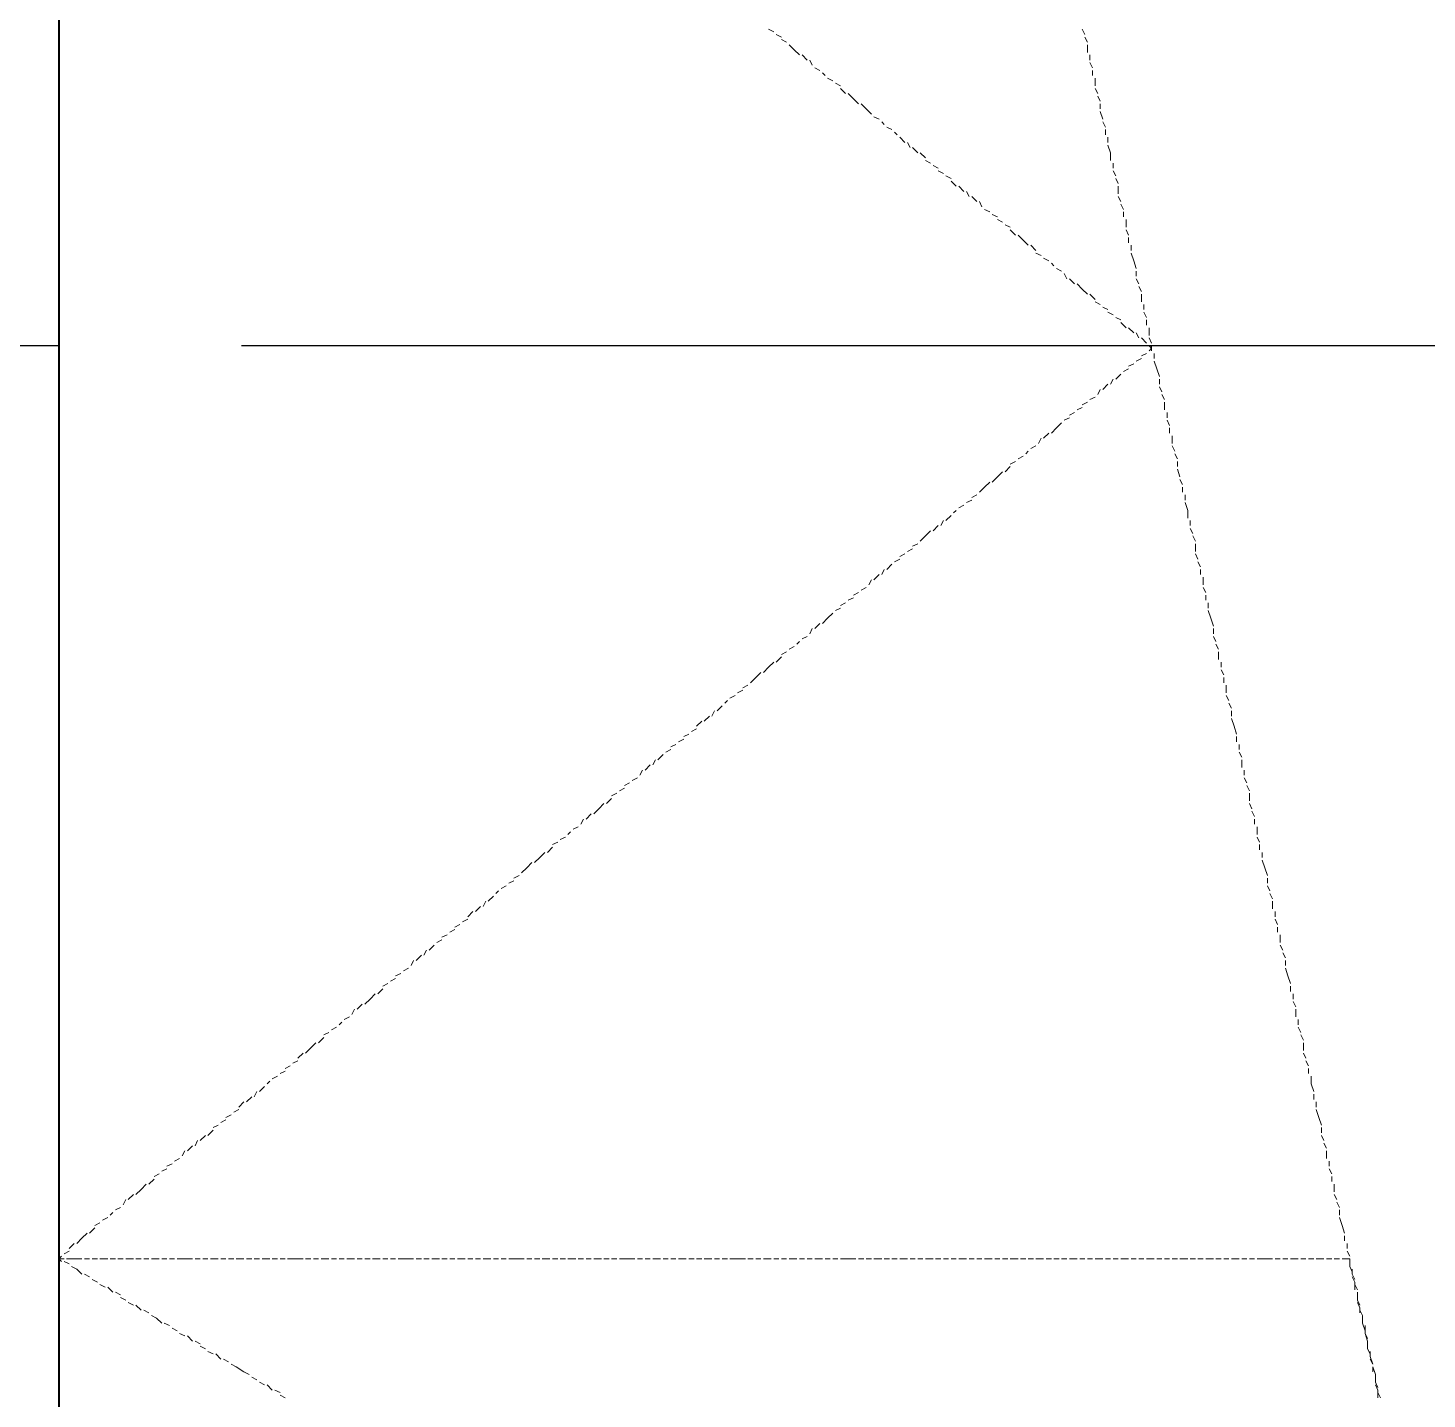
# Model space of a CAD drawing. Extents: x 8 to 21351, y 0 to 420.
# Drawn here: x 15751.75 to 15763.27, y 224.65 to 235.93 of the extents above; entities that cross this region are included whole.
import ezdxf

# ---------------------------------------------------------------- set-up
doc = ezdxf.new("R2010")
doc.units = 0

msp = doc.modelspace()

# ---------------------------------------------------------------- linework, layer by layer
at = {"color": 7, "lineweight": 40}
msp.add_line((15752.008, 262.065), (15752.008, 174.561), dxfattribs=at)
at = {"lineweight": 25}
for p, q in [((15752.008, 245.914), (15752.008, 225.912)), ((15752.008, 233.32), (15750.992, 233.32)), ((15773.493, 233.32), (15753.511, 233.32))]:
    msp.add_line(p, q, dxfattribs=at)
at = {"color": 7, "lineweight": 5}
for p, q in [((15752.008, 235.86), (15752.008, 235.924)), ((15757.85, 235.924), (15757.893, 235.902)), ((15757.914, 235.881), (15757.956, 235.86)), ((15760.454, 235.881), (15760.433, 235.924)), ((15760.475, 235.818), (15760.454, 235.86)), ((15752.008, 235.797), (15752.008, 235.839)), ((15752.008, 235.733), (15752.008, 235.775)), ((15757.956, 235.839), (15757.999, 235.818)), ((15758.02, 235.797), (15758.062, 235.754)), ((15758.062, 235.754), (15758.104, 235.712)), ((15760.475, 235.733), (15760.475, 235.797)), ((15752.008, 235.649), (15752.008, 235.712)), ((15752.008, 235.585), (15752.008, 235.627)), ((15758.126, 235.712), (15758.168, 235.67)), ((15758.189, 235.67), (15758.21, 235.627)), ((15760.496, 235.67), (15760.496, 235.712)), ((15760.517, 235.606), (15760.496, 235.649)), ((15752.008, 235.522), (15752.008, 235.564)), ((15758.231, 235.606), (15758.274, 235.585)), ((15758.295, 235.564), (15758.316, 235.543)), ((15758.337, 235.522), (15758.38, 235.5)), ((15760.517, 235.543), (15760.517, 235.585)), ((15760.539, 235.458), (15760.539, 235.522)), ((15752.008, 235.437), (15752.008, 235.5)), ((15752.008, 235.373), (15752.008, 235.437)), ((15758.401, 235.479), (15758.443, 235.458)), ((15758.443, 235.437), (15758.485, 235.394)), ((15758.507, 235.394), (15758.549, 235.352)), ((15760.56, 235.394), (15760.539, 235.437)), ((15752.008, 235.31), (15752.008, 235.352)), ((15752.008, 235.246), (15752.008, 235.289)), ((15758.549, 235.352), (15758.591, 235.31)), ((15758.612, 235.31), (15758.655, 235.268)), ((15760.581, 235.331), (15760.56, 235.373)), ((15760.581, 235.268), (15760.581, 235.31)), ((15752.008, 235.162), (15752.008, 235.225)), ((15758.655, 235.268), (15758.697, 235.225)), ((15758.718, 235.204), (15758.761, 235.183)), ((15758.782, 235.162), (15758.803, 235.141)), ((15760.602, 235.183), (15760.581, 235.246)), ((15760.623, 235.119), (15760.602, 235.162)), ((15752.008, 235.098), (15752.008, 235.141)), ((15752.008, 235.035), (15752.008, 235.077)), ((15758.824, 235.119), (15758.866, 235.098)), ((15758.888, 235.077), (15758.909, 235.056)), ((15760.623, 235.056), (15760.623, 235.098)), ((15752.008, 234.95), (15752.008, 235.013)), ((15758.93, 235.035), (15758.972, 234.992)), ((15758.993, 234.992), (15759.015, 234.95)), ((15759.036, 234.95), (15759.078, 234.908)), ((15760.644, 234.992), (15760.644, 235.035)), ((15760.666, 234.908), (15760.644, 234.971)), ((15752.008, 234.887), (15752.008, 234.929)), ((15752.008, 234.823), (15752.008, 234.865)), ((15759.099, 234.908), (15759.142, 234.865)), ((15759.142, 234.844), (15759.184, 234.823)), ((15760.666, 234.844), (15760.666, 234.908)), ((15760.687, 234.781), (15760.687, 234.823)), ((15752.008, 234.738), (15752.008, 234.802)), ((15752.008, 234.675), (15752.008, 234.717)), ((15759.205, 234.802), (15759.247, 234.781)), ((15759.247, 234.759), (15759.29, 234.738)), ((15759.311, 234.717), (15759.353, 234.696)), ((15760.708, 234.717), (15760.687, 234.759)), ((15752.008, 234.611), (15752.008, 234.654)), ((15752.008, 234.527), (15752.008, 234.59)), ((15759.353, 234.675), (15759.396, 234.632)), ((15759.417, 234.632), (15759.459, 234.59)), ((15759.48, 234.59), (15759.501, 234.548)), ((15760.729, 234.654), (15760.708, 234.696)), ((15760.729, 234.569), (15760.729, 234.632)), ((15752.008, 234.463), (15752.008, 234.527)), ((15759.523, 234.548), (15759.565, 234.506)), ((15759.586, 234.506), (15759.607, 234.463)), ((15760.75, 234.506), (15760.729, 234.548)), ((15760.771, 234.442), (15760.75, 234.484)), ((15752.008, 234.4), (15752.008, 234.442)), ((15752.008, 234.336), (15752.008, 234.379)), ((15759.628, 234.442), (15759.671, 234.421)), ((15759.692, 234.4), (15759.734, 234.379)), ((15759.734, 234.357), (15759.777, 234.336)), ((15760.771, 234.379), (15760.771, 234.421)), ((15760.793, 234.294), (15760.793, 234.357)), ((15752.008, 234.251), (15752.008, 234.315)), ((15759.798, 234.315), (15759.84, 234.294)), ((15759.84, 234.273), (15759.882, 234.23)), ((15760.814, 234.23), (15760.793, 234.273)), ((15752.008, 234.188), (15752.008, 234.23)), ((15752.008, 234.125), (15752.008, 234.167)), ((15759.904, 234.23), (15759.946, 234.188)), ((15759.946, 234.188), (15759.988, 234.146)), ((15760.009, 234.146), (15760.052, 234.103)), ((15760.814, 234.167), (15760.814, 234.209)), ((15760.835, 234.103), (15760.835, 234.146)), ((15752.008, 234.04), (15752.008, 234.103)), ((15752.008, 233.976), (15752.008, 234.019)), ((15760.052, 234.082), (15760.094, 234.061)), ((15760.115, 234.04), (15760.158, 234.019)), ((15760.856, 234.019), (15760.835, 234.082)), ((15760.877, 233.955), (15760.856, 234.019)), ((15752.008, 233.913), (15752.008, 233.955)), ((15760.179, 233.998), (15760.2, 233.976)), ((15760.221, 233.955), (15760.263, 233.934)), ((15760.285, 233.913), (15760.306, 233.87)), ((15760.877, 233.892), (15760.877, 233.934)), ((15752.008, 233.828), (15752.008, 233.892)), ((15752.008, 233.765), (15752.008, 233.807)), ((15760.327, 233.87), (15760.369, 233.828)), ((15760.39, 233.828), (15760.433, 233.786)), ((15760.433, 233.786), (15760.475, 233.744)), ((15760.898, 233.828), (15760.877, 233.87)), ((15760.92, 233.765), (15760.898, 233.807)), ((15752.008, 233.701), (15752.008, 233.744)), ((15752.008, 233.617), (15752.008, 233.68)), ((15760.496, 233.744), (15760.539, 233.701)), ((15760.539, 233.68), (15760.581, 233.659)), ((15760.92, 233.68), (15760.92, 233.744)), ((15752.008, 233.553), (15752.008, 233.617)), ((15760.602, 233.638), (15760.644, 233.617)), ((15760.644, 233.595), (15760.687, 233.574)), ((15760.708, 233.553), (15760.75, 233.532)), ((15760.941, 233.617), (15760.941, 233.659)), ((15760.962, 233.553), (15760.941, 233.595)), ((15752.008, 233.489), (15752.008, 233.532)), ((15752.008, 233.426), (15752.008, 233.468)), ((15760.75, 233.511), (15760.793, 233.468)), ((15760.814, 233.468), (15760.856, 233.426)), ((15760.962, 233.489), (15760.962, 233.532)), ((15760.983, 233.405), (15760.983, 233.468)), ((15752.008, 233.341), (15752.008, 233.405)), ((15752.008, 233.278), (15752.008, 233.32)), ((15760.877, 233.426), (15760.898, 233.384)), ((15760.92, 233.384), (15760.962, 233.341)), ((15761.004, 233.341), (15760.983, 233.384)), ((15760.983, 233.32), (15761.004, 233.299)), ((15761.004, 233.278), (15761.004, 233.32)), ((15752.008, 233.214), (15752.008, 233.257)), ((15760.92, 233.214), (15760.877, 233.193)), ((15760.962, 233.257), (15760.92, 233.236)), ((15761.004, 233.299), (15760.983, 233.278)), ((15761.025, 233.214), (15761.025, 233.257)), ((15752.008, 233.13), (15752.008, 233.193)), ((15752.008, 233.066), (15752.008, 233.108)), ((15760.814, 233.13), (15760.771, 233.108)), ((15760.856, 233.172), (15760.814, 233.151)), ((15761.047, 233.13), (15761.025, 233.193)), ((15761.068, 233.066), (15761.047, 233.13)), ((15752.008, 233.003), (15752.008, 233.045)), ((15752.008, 232.918), (15752.008, 232.982)), ((15760.644, 233.003), (15760.602, 232.96)), ((15760.687, 233.045), (15760.666, 233.003)), ((15760.75, 233.087), (15760.708, 233.045)), ((15761.068, 233.003), (15761.068, 233.045)), ((15761.089, 232.939), (15761.068, 232.982)), ((15752.008, 232.855), (15752.008, 232.897)), ((15760.539, 232.897), (15760.496, 232.876)), ((15760.581, 232.96), (15760.56, 232.918)), ((15761.11, 232.876), (15761.089, 232.918)), ((15752.008, 232.791), (15752.008, 232.833)), ((15752.008, 232.727), (15752.008, 232.77)), ((15760.369, 232.77), (15760.327, 232.749)), ((15760.433, 232.812), (15760.39, 232.791)), ((15760.475, 232.855), (15760.433, 232.833)), ((15761.11, 232.791), (15761.11, 232.855)), ((15761.131, 232.727), (15761.131, 232.77)), ((15752.008, 232.643), (15752.008, 232.706)), ((15760.221, 232.643), (15760.179, 232.601)), ((15760.263, 232.685), (15760.221, 232.643)), ((15760.327, 232.727), (15760.285, 232.706)), ((15761.152, 232.664), (15761.131, 232.706)), ((15761.152, 232.601), (15761.152, 232.643)), ((15752.008, 232.579), (15752.008, 232.622)), ((15752.008, 232.516), (15752.008, 232.558)), ((15760.094, 232.558), (15760.073, 232.516)), ((15760.158, 232.601), (15760.115, 232.558)), ((15761.174, 232.516), (15761.174, 232.579)), ((15752.008, 232.431), (15752.008, 232.495)), ((15752.008, 232.368), (15752.008, 232.41)), ((15759.946, 232.41), (15759.904, 232.389)), ((15759.988, 232.452), (15759.967, 232.431)), ((15760.052, 232.495), (15760.009, 232.474)), ((15761.195, 232.452), (15761.174, 232.495)), ((15761.216, 232.389), (15761.195, 232.431)), ((15752.008, 232.304), (15752.008, 232.346)), ((15752.008, 232.22), (15752.008, 232.283)), ((15759.777, 232.283), (15759.734, 232.241)), ((15759.84, 232.325), (15759.798, 232.283)), ((15759.882, 232.368), (15759.84, 232.346)), ((15761.216, 232.325), (15761.216, 232.368)), ((15761.237, 232.241), (15761.216, 232.304)), ((15752.008, 232.156), (15752.008, 232.198)), ((15759.671, 232.198), (15759.628, 232.156)), ((15759.734, 232.241), (15759.692, 232.198)), ((15761.258, 232.177), (15761.237, 232.22)), ((15752.008, 232.093), (15752.008, 232.135)), ((15752.008, 232.008), (15752.008, 232.071)), ((15759.565, 232.093), (15759.523, 232.071)), ((15759.628, 232.156), (15759.586, 232.114)), ((15761.258, 232.114), (15761.258, 232.156)), ((15761.279, 232.05), (15761.279, 232.093)), ((15752.008, 231.944), (15752.008, 231.987)), ((15759.396, 231.965), (15759.374, 231.944)), ((15759.459, 232.008), (15759.417, 231.987)), ((15759.523, 232.05), (15759.48, 232.029)), ((15761.301, 231.965), (15761.279, 232.029)), ((15761.301, 231.902), (15761.301, 231.965)), ((15752.008, 231.881), (15752.008, 231.923)), ((15752.008, 231.817), (15752.008, 231.86)), ((15759.247, 231.839), (15759.205, 231.796)), ((15759.29, 231.881), (15759.269, 231.839)), ((15759.353, 231.923), (15759.311, 231.881)), ((15761.322, 231.839), (15761.322, 231.881)), ((15752.008, 231.733), (15752.008, 231.796)), ((15752.008, 231.669), (15752.008, 231.711)), ((15759.142, 231.754), (15759.099, 231.711)), ((15759.184, 231.796), (15759.142, 231.754)), ((15761.343, 231.775), (15761.322, 231.817)), ((15761.364, 231.711), (15761.343, 231.754)), ((15752.008, 231.606), (15752.008, 231.648)), ((15758.972, 231.606), (15758.93, 231.584)), ((15759.036, 231.648), (15758.993, 231.627)), ((15759.078, 231.69), (15759.036, 231.669)), ((15761.364, 231.627), (15761.364, 231.69)), ((15761.385, 231.563), (15761.364, 231.606)), ((15752.008, 231.521), (15752.008, 231.584)), ((15752.008, 231.458), (15752.008, 231.5)), ((15758.803, 231.479), (15758.782, 231.436)), ((15758.866, 231.521), (15758.824, 231.479)), ((15758.93, 231.563), (15758.888, 231.542)), ((15761.406, 231.5), (15761.385, 231.542)), ((15761.406, 231.436), (15761.406, 231.479)), ((15752.008, 231.394), (15752.008, 231.436)), ((15752.008, 231.309), (15752.008, 231.373)), ((15758.697, 231.394), (15758.676, 231.352)), ((15758.761, 231.436), (15758.718, 231.394)), ((15761.428, 231.352), (15761.428, 231.415)), ((15752.008, 231.246), (15752.008, 231.288)), ((15758.549, 231.246), (15758.507, 231.225)), ((15758.591, 231.288), (15758.549, 231.267)), ((15758.655, 231.331), (15758.612, 231.309)), ((15761.449, 231.288), (15761.428, 231.331)), ((15761.449, 231.225), (15761.449, 231.267)), ((15752.008, 231.182), (15752.008, 231.225)), ((15752.008, 231.098), (15752.008, 231.161)), ((15758.443, 231.161), (15758.401, 231.14)), ((15758.485, 231.203), (15758.443, 231.182)), ((15761.47, 231.161), (15761.47, 231.203)), ((15761.491, 231.077), (15761.47, 231.14)), ((15752.008, 231.034), (15752.008, 231.077)), ((15758.274, 231.034), (15758.231, 230.992)), ((15758.337, 231.077), (15758.295, 231.034)), ((15758.38, 231.119), (15758.337, 231.077)), ((15761.512, 231.013), (15761.491, 231.077)), ((15752.008, 230.971), (15752.008, 231.013)), ((15752.008, 230.907), (15752.008, 230.95)), ((15758.168, 230.928), (15758.126, 230.907)), ((15758.21, 230.992), (15758.189, 230.95)), ((15761.512, 230.95), (15761.512, 230.992)), ((15761.533, 230.886), (15761.512, 230.928)), ((15752.008, 230.822), (15752.008, 230.886)), ((15752.008, 230.759), (15752.008, 230.801)), ((15757.999, 230.801), (15757.956, 230.78)), ((15758.062, 230.844), (15758.02, 230.822)), ((15758.104, 230.886), (15758.083, 230.865)), ((15761.555, 230.822), (15761.533, 230.865)), ((15761.555, 230.738), (15761.555, 230.801)), ((15752.008, 230.696), (15752.008, 230.738)), ((15752.008, 230.611), (15752.008, 230.674)), ((15757.85, 230.674), (15757.808, 230.632)), ((15757.893, 230.717), (15757.85, 230.674)), ((15757.956, 230.759), (15757.914, 230.717)), ((15761.576, 230.674), (15761.576, 230.717)), ((15752.008, 230.547), (15752.008, 230.59)), ((15757.745, 230.59), (15757.702, 230.547)), ((15757.787, 230.632), (15757.745, 230.59)), ((15761.597, 230.611), (15761.576, 230.653)), ((15761.597, 230.547), (15761.597, 230.59)), ((15752.008, 230.484), (15752.008, 230.526)), ((15752.008, 230.399), (15752.008, 230.463)), ((15757.575, 230.441), (15757.533, 230.42)), ((15757.639, 230.484), (15757.596, 230.463)), ((15757.681, 230.526), (15757.639, 230.505)), ((15761.618, 230.463), (15761.618, 230.526)), ((15761.639, 230.399), (15761.618, 230.441)), ((15752.008, 230.336), (15752.008, 230.378)), ((15757.469, 230.357), (15757.427, 230.315)), ((15757.512, 230.399), (15757.491, 230.378)), ((15761.66, 230.336), (15761.639, 230.378)), ((15752.008, 230.272), (15752.008, 230.315)), ((15752.008, 230.188), (15752.008, 230.251)), ((15757.3, 230.23), (15757.258, 230.188)), ((15757.364, 230.272), (15757.321, 230.23)), ((15757.406, 230.315), (15757.385, 230.272)), ((15761.66, 230.272), (15761.66, 230.315)), ((15761.682, 230.188), (15761.66, 230.251)), ((15752.008, 230.124), (15752.008, 230.166)), ((15752.008, 230.06), (15752.008, 230.103)), ((15757.194, 230.124), (15757.152, 230.103)), ((15757.258, 230.166), (15757.215, 230.145)), ((15761.703, 230.124), (15761.682, 230.188)), ((15761.703, 230.06), (15761.703, 230.103)), ((15752.008, 229.997), (15752.008, 230.039)), ((15757.046, 229.997), (15757.004, 229.976)), ((15757.088, 230.039), (15757.046, 230.018)), ((15757.152, 230.082), (15757.11, 230.06)), ((15761.724, 229.997), (15761.724, 230.039)), ((15752.008, 229.912), (15752.008, 229.976)), ((15752.008, 229.849), (15752.008, 229.891)), ((15756.877, 229.87), (15756.834, 229.828)), ((15756.919, 229.912), (15756.898, 229.87)), ((15756.983, 229.955), (15756.94, 229.912)), ((15761.745, 229.934), (15761.724, 229.976)), ((15761.745, 229.849), (15761.745, 229.912)), ((15752.008, 229.785), (15752.008, 229.828)), ((15752.008, 229.701), (15752.008, 229.764)), ((15756.771, 229.764), (15756.729, 229.743)), ((15756.813, 229.828), (15756.792, 229.785)), ((15761.766, 229.785), (15761.766, 229.828)), ((15761.787, 229.722), (15761.766, 229.764)), ((15752.008, 229.637), (15752.008, 229.679)), ((15756.602, 229.637), (15756.559, 229.616)), ((15756.665, 229.679), (15756.623, 229.658)), ((15756.707, 229.722), (15756.665, 229.701)), ((15761.809, 229.658), (15761.787, 229.701)), ((15761.809, 229.574), (15761.809, 229.637)), ((15752.008, 229.574), (15752.008, 229.616)), ((15752.008, 229.489), (15752.008, 229.553)), ((15756.496, 229.553), (15756.453, 229.51)), ((15756.559, 229.595), (15756.517, 229.553)), ((15761.83, 229.51), (15761.809, 229.553)), ((15752.008, 229.425), (15752.008, 229.468)), ((15752.008, 229.362), (15752.008, 229.404)), ((15756.326, 229.425), (15756.305, 229.383)), ((15756.39, 229.468), (15756.348, 229.425)), ((15756.453, 229.51), (15756.411, 229.468)), ((15761.851, 229.447), (15761.83, 229.489)), ((15761.851, 229.383), (15761.851, 229.425)), ((15752.008, 229.277), (15752.008, 229.341)), ((15756.221, 229.32), (15756.199, 229.298)), ((15756.284, 229.362), (15756.242, 229.341)), ((15761.872, 229.298), (15761.872, 229.362)), ((15752.008, 229.214), (15752.008, 229.256)), ((15752.008, 229.15), (15752.008, 229.193)), ((15756.072, 229.193), (15756.03, 229.15)), ((15756.115, 229.235), (15756.072, 229.214)), ((15756.178, 229.277), (15756.136, 229.256)), ((15761.893, 229.235), (15761.872, 229.277)), ((15761.893, 229.172), (15761.893, 229.214)), ((15752.008, 229.087), (15752.008, 229.129)), ((15752.008, 229.002), (15752.008, 229.066)), ((15755.903, 229.066), (15755.861, 229.023)), ((15755.967, 229.108), (15755.924, 229.066)), ((15756.009, 229.15), (15755.967, 229.108)), ((15761.914, 229.108), (15761.914, 229.15)), ((15761.936, 229.023), (15761.914, 229.087)), ((15752.008, 228.939), (15752.008, 228.981)), ((15755.797, 228.96), (15755.755, 228.939)), ((15755.861, 229.023), (15755.818, 228.981)), ((15761.957, 228.96), (15761.936, 229.023)), ((15752.008, 228.875), (15752.008, 228.917)), ((15752.008, 228.791), (15752.008, 228.854)), ((15755.628, 228.833), (15755.607, 228.812)), ((15755.691, 228.875), (15755.649, 228.854)), ((15755.755, 228.917), (15755.713, 228.896)), ((15761.957, 228.896), (15761.957, 228.939)), ((15761.978, 228.833), (15761.957, 228.875)), ((15752.008, 228.727), (15752.008, 228.769)), ((15755.522, 228.748), (15755.501, 228.706)), ((15755.586, 228.791), (15755.543, 228.748)), ((15761.999, 228.769), (15761.978, 228.812)), ((15761.999, 228.685), (15761.999, 228.748)), ((15752.008, 228.663), (15752.008, 228.706)), ((15752.008, 228.579), (15752.008, 228.642)), ((15755.374, 228.6), (15755.332, 228.579)), ((15755.416, 228.663), (15755.374, 228.621)), ((15755.48, 228.706), (15755.437, 228.663)), ((15762.02, 228.621), (15762.02, 228.663)), ((15762.041, 228.558), (15762.02, 228.6)), ((15752.008, 228.515), (15752.008, 228.558)), ((15752.008, 228.452), (15752.008, 228.494)), ((15755.268, 228.515), (15755.226, 228.494)), ((15755.31, 228.558), (15755.268, 228.536)), ((15762.041, 228.494), (15762.041, 228.536)), ((15752.008, 228.367), (15752.008, 228.431)), ((15755.099, 228.388), (15755.056, 228.346)), ((15755.162, 228.431), (15755.12, 228.41)), ((15755.205, 228.473), (15755.162, 228.452)), ((15762.063, 228.41), (15762.063, 228.473)), ((15762.084, 228.346), (15762.063, 228.388)), ((15752.008, 228.304), (15752.008, 228.346)), ((15752.008, 228.24), (15752.008, 228.282)), ((15754.929, 228.261), (15754.908, 228.219)), ((15754.993, 228.304), (15754.951, 228.261)), ((15755.035, 228.346), (15755.014, 228.304)), ((15762.105, 228.282), (15762.084, 228.325)), ((15762.105, 228.219), (15762.105, 228.261)), ((15752.008, 228.177), (15752.008, 228.219)), ((15752.008, 228.092), (15752.008, 228.155)), ((15754.824, 228.155), (15754.781, 228.134)), ((15754.887, 228.198), (15754.845, 228.177)), ((15762.126, 228.134), (15762.105, 228.198)), ((15752.008, 228.029), (15752.008, 228.071)), ((15754.675, 228.029), (15754.633, 227.986)), ((15754.718, 228.071), (15754.675, 228.05)), ((15754.781, 228.113), (15754.739, 228.092)), ((15762.147, 228.071), (15762.126, 228.134)), ((15762.147, 228.007), (15762.147, 228.05)), ((15752.008, 227.965), (15752.008, 228.007)), ((15752.008, 227.88), (15752.008, 227.944)), ((15754.57, 227.944), (15754.527, 227.901)), ((15754.612, 227.986), (15754.57, 227.944)), ((15762.168, 227.944), (15762.168, 227.986)), ((15762.19, 227.88), (15762.168, 227.923)), ((15752.008, 227.817), (15752.008, 227.859)), ((15752.008, 227.753), (15752.008, 227.796)), ((15754.4, 227.796), (15754.358, 227.774)), ((15754.443, 227.859), (15754.421, 227.817)), ((15754.506, 227.901), (15754.464, 227.859)), ((15762.19, 227.796), (15762.19, 227.859)), ((15752.008, 227.669), (15752.008, 227.732)), ((15754.294, 227.711), (15754.252, 227.69)), ((15754.337, 227.753), (15754.316, 227.732)), ((15762.211, 227.732), (15762.211, 227.774)), ((15762.232, 227.669), (15762.211, 227.711)), ((15752.008, 227.605), (15752.008, 227.648)), ((15752.008, 227.542), (15752.008, 227.584)), ((15754.125, 227.584), (15754.083, 227.542)), ((15754.189, 227.626), (15754.146, 227.584)), ((15754.231, 227.669), (15754.189, 227.648)), ((15762.253, 227.605), (15762.232, 227.648)), ((15762.253, 227.52), (15762.253, 227.584)), ((15752.008, 227.457), (15752.008, 227.52)), ((15754.019, 227.499), (15753.977, 227.457)), ((15754.083, 227.542), (15754.04, 227.499)), ((15762.274, 227.457), (15762.253, 227.499)), ((15752.008, 227.393), (15752.008, 227.436)), ((15752.008, 227.33), (15752.008, 227.372)), ((15753.871, 227.351), (15753.829, 227.33)), ((15753.913, 227.393), (15753.871, 227.372)), ((15753.977, 227.436), (15753.935, 227.415)), ((15762.295, 227.393), (15762.274, 227.436)), ((15762.295, 227.33), (15762.295, 227.372)), ((15752.008, 227.267), (15752.008, 227.309)), ((15752.008, 227.182), (15752.008, 227.245)), ((15753.702, 227.224), (15753.659, 227.182)), ((15753.744, 227.267), (15753.723, 227.245)), ((15753.808, 227.309), (15753.765, 227.288)), ((15762.317, 227.245), (15762.317, 227.309)), ((15762.338, 227.182), (15762.317, 227.245)), ((15752.008, 227.118), (15752.008, 227.161)), ((15753.596, 227.139), (15753.554, 227.097)), ((15753.638, 227.182), (15753.617, 227.139)), ((15762.338, 227.118), (15762.338, 227.161)), ((15752.008, 227.055), (15752.008, 227.097)), ((15752.008, 226.97), (15752.008, 227.034)), ((15753.427, 226.991), (15753.384, 226.97)), ((15753.49, 227.034), (15753.448, 227.012)), ((15753.532, 227.097), (15753.49, 227.055)), ((15762.359, 227.055), (15762.359, 227.097)), ((15762.38, 226.97), (15762.359, 227.034)), ((15752.008, 226.907), (15752.008, 226.949)), ((15752.008, 226.843), (15752.008, 226.886)), ((15753.321, 226.907), (15753.278, 226.886)), ((15753.384, 226.949), (15753.342, 226.928)), ((15762.401, 226.907), (15762.38, 226.97)), ((15762.401, 226.843), (15762.401, 226.886)), ((15752.008, 226.758), (15752.008, 226.822)), ((15753.151, 226.78), (15753.13, 226.737)), ((15753.215, 226.822), (15753.173, 226.78)), ((15753.278, 226.864), (15753.236, 226.822)), ((15762.422, 226.78), (15762.401, 226.822)), ((15762.444, 226.716), (15762.422, 226.758)), ((15752.008, 226.695), (15752.008, 226.737)), ((15752.008, 226.631), (15752.008, 226.674)), ((15753.046, 226.695), (15753.024, 226.653)), ((15753.109, 226.737), (15753.067, 226.695)), ((15762.444, 226.631), (15762.444, 226.695)), ((15752.008, 226.547), (15752.008, 226.61)), ((15752.008, 226.483), (15752.008, 226.547)), ((15752.897, 226.547), (15752.855, 226.526)), ((15752.94, 226.589), (15752.897, 226.568)), ((15753.003, 226.631), (15752.961, 226.61)), ((15762.465, 226.568), (15762.465, 226.61)), ((15762.486, 226.505), (15762.465, 226.547)), ((15752.008, 226.42), (15752.008, 226.462)), ((15752.728, 226.42), (15752.686, 226.377)), ((15752.792, 226.462), (15752.749, 226.42)), ((15752.834, 226.505), (15752.792, 226.483)), ((15762.486, 226.441), (15762.486, 226.483)), ((15762.507, 226.356), (15762.507, 226.42)), ((15752.008, 226.356), (15752.008, 226.399)), ((15752.008, 226.272), (15752.008, 226.335)), ((15752.622, 226.335), (15752.58, 226.293)), ((15752.686, 226.377), (15752.643, 226.335)), ((15762.528, 226.293), (15762.507, 226.335)), ((15752.008, 226.208), (15752.008, 226.25)), ((15752.008, 226.145), (15752.008, 226.187)), ((15752.453, 226.187), (15752.432, 226.166)), ((15752.516, 226.229), (15752.474, 226.208)), ((15752.559, 226.293), (15752.538, 226.25)), ((15762.549, 226.229), (15762.528, 226.272)), ((15762.549, 226.166), (15762.549, 226.208)), ((15752.008, 226.06), (15752.008, 226.124)), ((15752.347, 226.102), (15752.305, 226.081)), ((15752.411, 226.145), (15752.368, 226.124)), ((15762.571, 226.081), (15762.549, 226.145)), ((15762.592, 226.018), (15762.571, 226.081)), ((15752.008, 225.996), (15752.008, 226.039)), ((15752.008, 225.933), (15752.008, 225.975)), ((15752.199, 225.975), (15752.157, 225.933)), ((15752.241, 226.018), (15752.199, 225.975)), ((15752.305, 226.06), (15752.262, 226.018)), ((15762.592, 225.954), (15762.592, 225.996)), ((15752.008, 225.848), (15752.008, 225.912)), ((15752.093, 225.869), (15752.051, 225.848)), ((15752.135, 225.933), (15752.093, 225.891)), ((15762.613, 225.891), (15762.613, 225.933)), ((15762.634, 225.827), (15762.613, 225.869)), ((15752.03, 225.827), (15752.008, 225.806)), ((15752.008, 225.785), (15752.008, 225.827)), ((15752.008, 225.806), (15752.051, 225.806)), ((15752.008, 225.806), (15752.03, 225.785)), ((15752.008, 225.721), (15752.008, 225.764)), ((15752.051, 225.785), (15752.093, 225.764)), ((15752.072, 225.806), (15752.135, 225.806)), ((15752.114, 225.743), (15752.157, 225.721)), ((15752.135, 225.806), (15752.199, 225.806)), ((15752.157, 225.721), (15752.199, 225.679)), ((15752.22, 225.806), (15752.262, 225.806)), ((15752.284, 225.806), (15752.326, 225.806)), ((15752.347, 225.806), (15752.411, 225.806)), ((15752.432, 225.806), (15752.474, 225.806)), ((15752.495, 225.806), (15752.538, 225.806)), ((15752.559, 225.806), (15752.622, 225.806)), ((15752.643, 225.806), (15752.686, 225.806)), ((15752.707, 225.806), (15752.749, 225.806)), ((15752.77, 225.806), (15752.834, 225.806)), ((15752.855, 225.806), (15752.897, 225.806)), ((15752.919, 225.806), (15752.961, 225.806)), ((15752.982, 225.806), (15753.046, 225.806)), ((15753.046, 225.806), (15753.109, 225.806)), ((15753.13, 225.806), (15753.173, 225.806)), ((15753.194, 225.806), (15753.236, 225.806)), ((15753.257, 225.806), (15753.321, 225.806)), ((15753.342, 225.806), (15753.384, 225.806)), ((15753.405, 225.806), (15753.448, 225.806)), ((15753.469, 225.806), (15753.532, 225.806)), ((15753.554, 225.806), (15753.596, 225.806)), ((15753.617, 225.806), (15753.659, 225.806)), ((15753.681, 225.806), (15753.744, 225.806)), ((15753.765, 225.806), (15753.808, 225.806)), ((15753.829, 225.806), (15753.871, 225.806)), ((15753.892, 225.806), (15753.956, 225.806)), ((15753.956, 225.806), (15754.019, 225.806)), ((15754.04, 225.806), (15754.083, 225.806)), ((15754.104, 225.806), (15754.146, 225.806)), ((15754.167, 225.806), (15754.231, 225.806)), ((15754.252, 225.806), (15754.294, 225.806)), ((15754.316, 225.806), (15754.358, 225.806)), ((15754.379, 225.806), (15754.443, 225.806)), ((15754.464, 225.806), (15754.506, 225.806)), ((15754.527, 225.806), (15754.57, 225.806)), ((15754.591, 225.806), (15754.654, 225.806)), ((15754.675, 225.806), (15754.718, 225.806)), ((15754.739, 225.806), (15754.781, 225.806)), ((15754.802, 225.806), (15754.866, 225.806)), ((15754.866, 225.806), (15754.929, 225.806)), ((15754.951, 225.806), (15754.993, 225.806)), ((15755.014, 225.806), (15755.056, 225.806)), ((15755.078, 225.806), (15755.141, 225.806)), ((15755.162, 225.806), (15755.205, 225.806)), ((15755.226, 225.806), (15755.268, 225.806)), ((15755.289, 225.806), (15755.353, 225.806)), ((15755.374, 225.806), (15755.416, 225.806)), ((15755.437, 225.806), (15755.48, 225.806)), ((15755.501, 225.806), (15755.564, 225.806)), ((15755.586, 225.806), (15755.628, 225.806)), ((15755.649, 225.806), (15755.691, 225.806)), ((15755.713, 225.806), (15755.776, 225.806)), ((15755.776, 225.806), (15755.84, 225.806)), ((15755.861, 225.806), (15755.903, 225.806)), ((15755.924, 225.806), (15755.967, 225.806)), ((15755.988, 225.806), (15756.051, 225.806)), ((15756.072, 225.806), (15756.115, 225.806)), ((15756.136, 225.806), (15756.178, 225.806)), ((15756.199, 225.806), (15756.263, 225.806)), ((15756.284, 225.806), (15756.326, 225.806)), ((15756.348, 225.806), (15756.39, 225.806)), ((15756.411, 225.806), (15756.475, 225.806)), ((15756.496, 225.806), (15756.538, 225.806)), ((15756.559, 225.806), (15756.602, 225.806)), ((15756.623, 225.806), (15756.686, 225.806)), ((15756.686, 225.806), (15756.75, 225.806)), ((15756.771, 225.806), (15756.813, 225.806)), ((15756.834, 225.806), (15756.877, 225.806)), ((15756.898, 225.806), (15756.961, 225.806)), ((15756.983, 225.806), (15757.025, 225.806)), ((15757.046, 225.806), (15757.088, 225.806)), ((15757.11, 225.806), (15757.173, 225.806)), ((15757.194, 225.806), (15757.237, 225.806)), ((15757.258, 225.806), (15757.3, 225.806)), ((15757.321, 225.806), (15757.385, 225.806)), ((15757.406, 225.806), (15757.448, 225.806)), ((15757.469, 225.806), (15757.512, 225.806)), ((15757.533, 225.806), (15757.596, 225.806)), ((15757.596, 225.806), (15757.66, 225.806)), ((15757.681, 225.806), (15757.723, 225.806)), ((15757.745, 225.806), (15757.787, 225.806)), ((15757.808, 225.806), (15757.872, 225.806)), ((15757.893, 225.806), (15757.935, 225.806)), ((15757.956, 225.806), (15757.999, 225.806)), ((15758.02, 225.806), (15758.083, 225.806)), ((15758.104, 225.806), (15758.147, 225.806)), ((15758.168, 225.806), (15758.21, 225.806)), ((15758.231, 225.806), (15758.295, 225.806)), ((15758.316, 225.806), (15758.358, 225.806)), ((15758.38, 225.806), (15758.422, 225.806)), ((15758.443, 225.806), (15758.507, 225.806)), ((15758.507, 225.806), (15758.57, 225.806)), ((15758.591, 225.806), (15758.634, 225.806)), ((15758.655, 225.806), (15758.697, 225.806)), ((15758.718, 225.806), (15758.782, 225.806)), ((15758.803, 225.806), (15758.845, 225.806)), ((15758.866, 225.806), (15758.909, 225.806)), ((15758.93, 225.806), (15758.993, 225.806)), ((15759.015, 225.806), (15759.057, 225.806)), ((15759.078, 225.806), (15759.12, 225.806)), ((15759.142, 225.806), (15759.205, 225.806)), ((15759.226, 225.806), (15759.269, 225.806)), ((15759.29, 225.806), (15759.332, 225.806)), ((15759.353, 225.806), (15759.396, 225.806)), ((15759.417, 225.806), (15759.48, 225.806)), ((15759.501, 225.806), (15759.544, 225.806)), ((15759.565, 225.806), (15759.607, 225.806)), ((15759.628, 225.806), (15759.692, 225.806)), ((15759.713, 225.806), (15759.755, 225.806)), ((15759.777, 225.806), (15759.819, 225.806)), ((15759.84, 225.806), (15759.904, 225.806)), ((15759.925, 225.806), (15759.967, 225.806)), ((15759.988, 225.806), (15760.031, 225.806)), ((15760.052, 225.806), (15760.115, 225.806)), ((15760.136, 225.806), (15760.179, 225.806)), ((15760.2, 225.806), (15760.242, 225.806)), ((15760.263, 225.806), (15760.306, 225.806)), ((15760.327, 225.806), (15760.39, 225.806)), ((15760.412, 225.806), (15760.454, 225.806)), ((15760.475, 225.806), (15760.517, 225.806)), ((15760.539, 225.806), (15760.602, 225.806)), ((15760.623, 225.806), (15760.666, 225.806)), ((15760.687, 225.806), (15760.729, 225.806)), ((15760.75, 225.806), (15760.814, 225.806)), ((15760.835, 225.806), (15760.877, 225.806)), ((15760.898, 225.806), (15760.941, 225.806)), ((15760.962, 225.806), (15761.025, 225.806)), ((15761.047, 225.806), (15761.089, 225.806)), ((15761.11, 225.806), (15761.152, 225.806)), ((15761.174, 225.806), (15761.216, 225.806)), ((15761.237, 225.806), (15761.301, 225.806)), ((15761.322, 225.806), (15761.364, 225.806)), ((15761.385, 225.806), (15761.428, 225.806)), ((15761.449, 225.806), (15761.512, 225.806)), ((15761.533, 225.806), (15761.576, 225.806)), ((15761.597, 225.806), (15761.639, 225.806)), ((15761.66, 225.806), (15761.724, 225.806)), ((15761.745, 225.806), (15761.787, 225.806)), ((15761.809, 225.806), (15761.851, 225.806)), ((15761.872, 225.806), (15761.936, 225.806)), ((15761.936, 225.806), (15761.999, 225.806)), ((15762.02, 225.806), (15762.063, 225.806)), ((15762.084, 225.806), (15762.126, 225.806)), ((15762.147, 225.806), (15762.211, 225.806)), ((15762.232, 225.806), (15762.274, 225.806)), ((15762.295, 225.806), (15762.338, 225.806)), ((15762.359, 225.806), (15762.422, 225.806)), ((15762.444, 225.806), (15762.486, 225.806)), ((15762.507, 225.806), (15762.549, 225.806)), ((15762.571, 225.806), (15762.634, 225.806)), ((15762.634, 225.743), (15762.634, 225.806)), ((15762.634, 225.764), (15762.634, 225.806)), ((15762.655, 225.7), (15762.634, 225.743)), ((15762.655, 225.679), (15762.655, 225.721)), ((15752.008, 225.637), (15752.008, 225.7)), ((15752.008, 225.573), (15752.008, 225.637)), ((15752.22, 225.679), (15752.262, 225.658)), ((15752.284, 225.637), (15752.326, 225.615)), ((15762.676, 225.637), (15762.655, 225.679)), ((15762.676, 225.615), (15762.655, 225.658)), ((15762.676, 225.552), (15762.676, 225.615)), ((15752.008, 225.51), (15752.008, 225.552)), ((15752.008, 225.446), (15752.008, 225.488)), ((15752.347, 225.594), (15752.389, 225.573)), ((15752.411, 225.573), (15752.453, 225.531)), ((15752.474, 225.531), (15752.516, 225.51)), ((15752.516, 225.488), (15752.559, 225.467)), ((15762.698, 225.552), (15762.676, 225.594)), ((15762.698, 225.467), (15762.698, 225.531)), ((15762.698, 225.488), (15762.698, 225.531)), ((15752.008, 225.361), (15752.008, 225.425)), ((15752.58, 225.446), (15752.622, 225.425)), ((15752.643, 225.425), (15752.686, 225.383)), ((15752.707, 225.383), (15752.749, 225.361)), ((15762.719, 225.425), (15762.698, 225.467)), ((15762.719, 225.404), (15762.698, 225.446)), ((15762.719, 225.361), (15762.719, 225.404)), ((15762.74, 225.34), (15762.719, 225.383)), ((15752.008, 225.298), (15752.008, 225.34)), ((15752.008, 225.234), (15752.008, 225.277)), ((15752.77, 225.34), (15752.813, 225.319)), ((15752.813, 225.319), (15752.855, 225.277)), ((15752.876, 225.277), (15752.919, 225.256)), ((15762.74, 225.277), (15762.74, 225.34)), ((15762.74, 225.277), (15762.74, 225.319)), ((15762.761, 225.213), (15762.74, 225.277)), ((15752.008, 225.15), (15752.008, 225.213)), ((15752.94, 225.234), (15752.982, 225.213)), ((15753.003, 225.192), (15753.046, 225.171)), ((15753.067, 225.171), (15753.109, 225.129)), ((15762.761, 225.192), (15762.761, 225.256)), ((15762.782, 225.129), (15762.761, 225.192)), ((15762.782, 225.15), (15762.761, 225.192)), ((15752.008, 225.086), (15752.008, 225.129)), ((15752.008, 225.023), (15752.008, 225.065)), ((15753.13, 225.129), (15753.173, 225.107)), ((15753.173, 225.086), (15753.215, 225.065)), ((15753.236, 225.044), (15753.278, 225.023)), ((15762.782, 225.086), (15762.782, 225.129)), ((15762.782, 225.065), (15762.782, 225.107)), ((15762.803, 225.023), (15762.782, 225.065)), ((15762.803, 225.002), (15762.803, 225.044)), ((15752.008, 224.938), (15752.008, 225.002)), ((15752.008, 224.875), (15752.008, 224.917)), ((15753.3, 225.023), (15753.342, 224.981)), ((15753.363, 224.981), (15753.405, 224.959)), ((15753.427, 224.938), (15753.469, 224.917)), ((15753.469, 224.917), (15753.532, 224.875)), ((15762.825, 224.938), (15762.803, 225.002)), ((15762.825, 224.938), (15762.803, 224.981)), ((15762.846, 224.853), (15762.825, 224.917)), ((15762.825, 224.875), (15762.825, 224.917)), ((15752.008, 224.811), (15752.008, 224.853)), ((15753.532, 224.875), (15753.575, 224.853)), ((15753.596, 224.832), (15753.638, 224.811)), ((15762.846, 224.811), (15762.846, 224.853)), ((15762.846, 224.79), (15762.846, 224.832)), ((15752.008, 224.726), (15752.008, 224.79)), ((15752.008, 224.663), (15752.008, 224.726)), ((15753.659, 224.79), (15753.702, 224.769)), ((15753.723, 224.769), (15753.765, 224.726)), ((15753.786, 224.726), (15753.829, 224.705)), ((15753.829, 224.684), (15753.871, 224.663)), ((15762.867, 224.748), (15762.846, 224.79)), ((15762.867, 224.726), (15762.846, 224.769)), ((15762.867, 224.663), (15762.867, 224.726)), ((15762.888, 224.663), (15762.867, 224.705))]:
    msp.add_line(p, q, dxfattribs=at)

doc.saveas('drawing.dxf')
